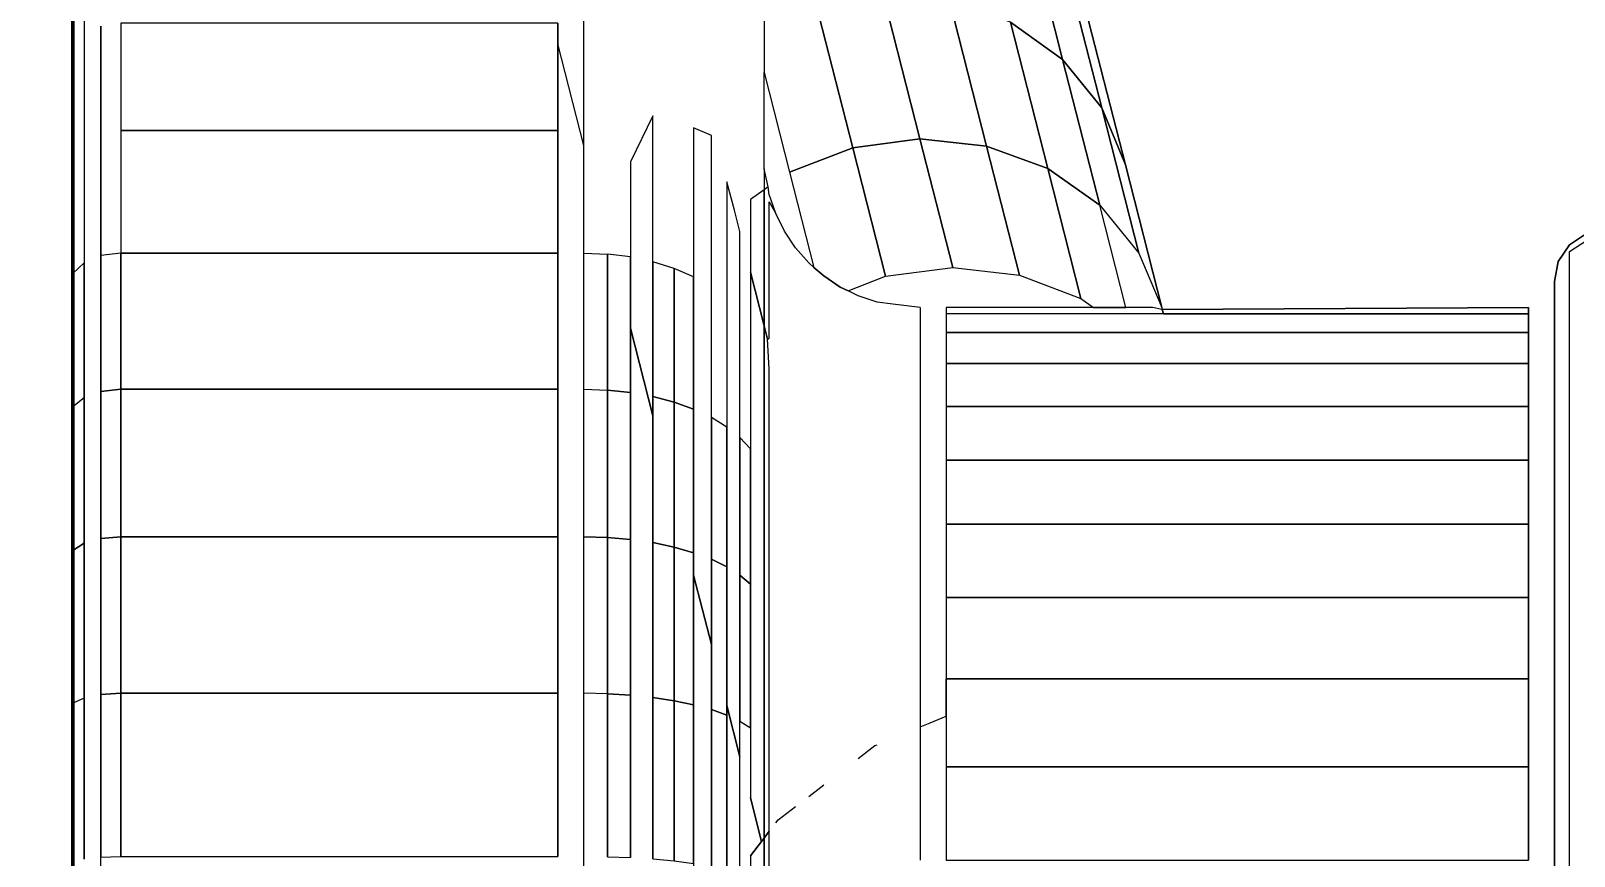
# Model space of a CAD drawing. Header units: millimetres. Extents: x 81693 to 98868, y 6565 to 11437.
# Drawn here: x 82278.712 to 82281.68, y 8678.367 to 8679.955 of the extents above; entities that cross this region are included whole.
import ezdxf

# ---------------------------------------------------------------- set-up
doc = ezdxf.new("R2010")
doc.units = ezdxf.units.MM
for name, color, linetype, lineweight in [('Cotas', 12, 'Continuous', 5), ('Moveis', 1, 'Continuous', 9), ('Parede Baixa', 5, 'Continuous', 50)]:
    doc.layers.add(name, color=color, linetype=linetype, lineweight=lineweight)
doc.layers.add('Piso', color=55, linetype='Continuous')
doc.styles.add('Valéria', font='romantic.ttf', dxfattribs={"height": 10})
doc.dimstyles.new('Cota - 50', dxfattribs={"dimtxt": 10, "dimasz": 5, "dimexe": 10, "dimexo": 20, "dimgap": 5, "dimtad": 1, "dimtxsty": 'Valéria', "dimblk": 'DOT', "dimcen": 0, "dimclrd": 12, "dimclre": 12, "dimclrt": 2, "dimazin": 2, "dimtfac": 1, "dimtix": 1, "dimtmove": 0, "dimatfit": 3, "dimldrblk": 'DOT', "dimfxl": 1, "dimarcsym": 0})

# ---------------------------------------------------------------- blocks, each defined once
blk = doc.blocks.new('o')
at = {"layer": 'Moveis'}
for p, q in [((12553.032, 3257.1479), (12553.032, 3251.9879)), ((12553.3786, 3255.2505), (12553.3786, 3254.0492)), ((12554.8986, 3252.9781), (12554.8986, 3254.39)), ((12554.9279, 3254.2567), (12554.9279, 3254.0547)), ((12553.3321, 3254.1169), (12553.3321, 3253.8928)), ((12552.0706, 3253.7797), (12552.0706, 3254.0899)), ((12553.6786, 3253.9122), (12553.6786, 3254.092)), ((12553.7286, 3253.9122), (12553.7286, 3254.092)), ((12554.8486, 3253.9122), (12554.8486, 3254.092)), ((12552.103, 3253.773), (12552.103, 3254.0859)), ((12552.982, 3253.7706), (12552.982, 3254.0844)), ((12553.3522, 3254.0836), (12553.3737, 3254.0556)), ((12553.3737, 3254.0556), (12553.3535, 3253.9767)), ((12553.3737, 3254.0556), (12553.3786, 3254.0492)), ((12553.3786, 3254.0492), (12553.3885, 3254.0362)), ((12553.3786, 3254.0492), (12553.3786, 3253.0635)), ((12554.9279, 3254.0547), (12554.9279, 3253.8608)), ((12553.4009, 3254.0201), (12553.4055, 3254.0141)), ((12553.4055, 3254.0141), (12553.4391, 3253.9883)), ((12553.3535, 3253.9767), (12553.3522, 3253.9714)), ((12553.4644, 3253.9689), (12553.4932, 3253.9468)), ((12553.6786, 3253.8352), (12553.6786, 3253.9122)), ((12553.7286, 3253.8145), (12553.7286, 3253.9122)), ((12554.8486, 3253.7427), (12554.8486, 3253.9122)), ((12553.3321, 3253.8928), (12553.3069, 3253.7941)), ((12553.5594, 3253.896), (12553.5917, 3253.8712)), ((12553.5917, 3253.8712), (12553.5957, 3253.8695)), ((12554.9279, 3253.8608), (12554.9279, 3253.6781)), ((12553.6786, 3253.8352), (12553.6979, 3253.8272)), ((12553.6786, 3253.7515), (12553.6786, 3253.8352)), ((12553.6979, 3253.8272), (12553.7286, 3253.8145)), ((12553.7286, 3253.8145), (12553.7286, 3253.7615)), ((12552.0706, 3253.4819), (12552.0706, 3253.7797)), ((12552.103, 3253.4726), (12552.103, 3253.773)), ((12552.982, 3253.4694), (12552.982, 3253.7706)), ((12553.7286, 3253.7615), (12553.7286, 3253.7427)), ((12553.6786, 3253.7427), (12553.6786, 3253.7515)), ((12553.6786, 3253.6093), (12553.6786, 3253.7427)), ((12553.7286, 3253.5896), (12553.7286, 3253.7427)), ((12554.8486, 3253.5862), (12554.8486, 3253.7427)), ((12553.243, 3253.5433), (12553.2771, 3253.6769)), ((12554.9279, 3253.6781), (12554.9279, 3253.5093)), ((12553.6786, 3253.5862), (12553.6786, 3253.6093)), ((12553.6786, 3253.4453), (12553.6786, 3253.5862)), ((12553.7286, 3253.5862), (12553.7286, 3253.5896)), ((12553.7286, 3253.4453), (12553.7286, 3253.5862)), ((12554.8486, 3253.4453), (12554.8486, 3253.5862)), ((12554.9279, 3253.5093), (12554.9279, 3253.3573)), ((12552.0706, 3253.2012), (12552.0706, 3253.4819)), ((12552.103, 3253.1895), (12552.103, 3253.4726)), ((12552.982, 3253.1854), (12552.982, 3253.4694)), ((12553.6786, 3253.4119), (12553.6786, 3253.4453)), ((12553.7286, 3253.424), (12553.7286, 3253.4453)), ((12554.8486, 3253.322), (12554.8486, 3253.4453)), ((12553.6786, 3253.322), (12553.6786, 3253.4119)), ((12553.7286, 3253.3943), (12553.7286, 3253.424)), ((12553.7286, 3253.322), (12553.7286, 3253.3943)), ((12554.9279, 3253.3573), (12554.9279, 3253.2244)), ((12553.6786, 3253.2281), (12553.6786, 3253.322)), ((12553.7286, 3253.2184), (12553.7286, 3253.322)), ((12554.8486, 3253.2184), (12554.8486, 3253.322)), ((12553.1217, 3253.0679), (12553.1646, 3253.2362)), ((12553.6786, 3253.2184), (12553.6786, 3253.2281)), ((12552.0706, 3252.942), (12552.0706, 3253.2012)), ((12553.6786, 3253.1918), (12553.6786, 3253.2184)), ((12553.7286, 3253.1853), (12553.7286, 3253.2184)), ((12554.8486, 3253.136), (12554.8486, 3253.2184)), ((12554.9279, 3253.2244), (12554.9279, 3253.1126)), ((12552.103, 3252.9282), (12552.103, 3253.1895)), ((12552.982, 3252.9233), (12552.982, 3253.1854)), ((12553.6786, 3253.136), (12553.6786, 3253.1918)), ((12553.7286, 3253.136), (12553.7286, 3253.1853)), ((12553.6786, 3253.0763), (12553.6786, 3253.136)), ((12553.7286, 3253.0763), (12553.7286, 3253.136)), ((12554.8486, 3253.0763), (12554.8486, 3253.136)), ((12554.9279, 3253.1126), (12554.9279, 3253.0238)), ((12553.3786, 3252.8016), (12553.3786, 3253.0635)), ((12553.6786, 3253.04), (12553.6786, 3253.0763)), ((12553.7286, 3253.04), (12553.7286, 3253.0763)), ((12554.8486, 3253.04), (12554.8486, 3253.0763)), ((12553.6259, 3253.0215), (12553.5957, 3253.0179)), ((12553.6786, 3253.0279), (12553.6259, 3253.0215)), ((12553.6786, 3253.0279), (12553.6786, 3253.04)), ((12553.7286, 3253.0279), (12553.7286, 3253.04)), ((12553.761, 3253.0279), (12553.7286, 3253.0279)), ((12553.8855, 3253.0279), (12553.761, 3253.0279)), ((12553.9924, 3253.0279), (12553.8855, 3253.0279)), ((12554.0122, 3253.0279), (12553.9924, 3253.0279)), ((12554.0744, 3253.0279), (12554.0122, 3253.0279)), ((12554.1435, 3253.0279), (12554.0735, 3252.7536)), ((12554.1259, 3253.0279), (12554.0744, 3253.0279)), ((12554.1445, 3253.0318), (12554.1259, 3253.0279)), ((12554.1435, 3253.0279), (12554.1445, 3253.0318)), ((12554.1466, 3253.04), (12554.1445, 3253.0318)), ((12554.8486, 3253.0279), (12554.1445, 3253.0318)), ((12554.8486, 3253.0279), (12554.8486, 3253.04)), ((12554.9279, 3253.0238), (12554.9279, 3252.9594)), ((12553.54, 3252.996), (12553.525, 3252.9886)), ((12553.5594, 3253.0056), (12553.54, 3252.996)), ((12553.5957, 3253.0179), (12553.5594, 3253.0056)), ((12552.0489, 3252.9627), (12552.0706, 3252.942)), ((12553.4932, 3252.9673), (12553.4743, 3252.9508)), ((12553.525, 3252.9886), (12553.4932, 3252.9673)), ((12554.8986, 3252.9781), (12554.9062, 3252.9397)), ((12554.9279, 3252.9594), (12554.9279, 3252.9203)), ((12552.0706, 3252.7085), (12552.0706, 3252.942)), ((12553.4644, 3252.9421), (12553.4391, 3252.9133)), ((12553.4743, 3252.9508), (12553.4644, 3252.9421)), ((12554.9062, 3252.9397), (12554.9279, 3252.9072)), ((12552.103, 3252.6927), (12552.103, 3252.9282)), ((12552.982, 3252.6871), (12552.982, 3252.9233)), ((12553.032, 3252.9233), (12553.0772, 3252.9252)), ((12553.4391, 3252.9133), (12553.4178, 3252.8814)), ((12554.9279, 3252.9072), (12554.9603, 3252.8855)), ((12553.4178, 3252.8814), (12553.4009, 3252.847)), ((12553.4009, 3252.847), (12553.3885, 3252.8107)), ((12553.3885, 3252.8107), (12553.3866, 3252.796)), ((12553.3786, 3252.761), (12553.3786, 3252.8016)), ((12553.3866, 3252.796), (12553.3786, 3252.761)), ((12553.3786, 3252.761), (12553.3786, 3252.5756)), ((12553.9478, 3252.2607), (12554.0735, 3252.7536)), ((12552.0706, 3252.5044), (12552.0706, 3252.7085)), ((12552.103, 3252.4868), (12552.103, 3252.6927)), ((12553.032, 3252.7164), (12552.982, 3252.5204)), ((12553.2771, 3252.6972), (12553.243, 3252.6824)), ((12552.982, 3252.5204), (12552.982, 3252.6871)), ((12553.3786, 3252.4756), (12553.3786, 3252.5756)), ((12552.982, 3252.4806), (12552.982, 3252.5204)), ((12552.0706, 3252.3327), (12552.0706, 3252.5044))]:
    blk.add_line(p, q, dxfattribs=at)
for points, invisible_edges in [([(12552.982, 3254.0844), (12553.032, 3257.1479), (12552.982, 3253.7706)], 3), ([(12552.982, 3254.0844), (12553.032, 3257.1479), (12552.982, 3253.7706)], 3), ([(12552.982, 3254.0844), (12553.032, 3257.1479), (12552.982, 3253.7706)], 3), ([(12552.982, 3254.0844), (12553.032, 3257.1479), (12552.982, 3253.7706)], 3), ([(12552.982, 3254.0844), (12553.032, 3257.1479), (12552.982, 3253.7706)], 3), ([(12552.0706, 3253.7797), (12552.103, 3257.1402), (12552.0706, 3253.4819)], 3), ([(12553.1217, 3254.0866), (12553.1217, 3257.0554), (12553.1217, 3253.7743)], 3), ([(12553.1217, 3253.7743), (12553.1217, 3257.0554), (12553.1217, 3253.4744)], 3), ([(12552.103, 3255.3628), (12552.103, 3253.1895), (12552.103, 3255.6631)], 3), ([(12552.103, 3253.1895), (12552.103, 3255.3628), (12552.103, 3253.4726)], 3), ([(12552.103, 3253.4726), (12552.103, 3255.3628), (12552.103, 3255.0499)], 13), ([(12553.3737, 3254.0556), (12553.3786, 3255.2505), (12553.3786, 3254.0492)], 1), ([(12553.3885, 3255.2635), (12553.3786, 3254.0492), (12553.3786, 3255.2505)], 1), ([(12552.103, 3253.4726), (12552.103, 3255.0499), (12552.103, 3254.7294)], 13), ([(12552.0706, 3254.0899), (12552.0706, 3254.728), (12552.0706, 3253.7797)], 3), ([(12552.103, 3253.4726), (12552.103, 3254.7294), (12552.103, 3254.4064)], 13), ([(12554.9279, 3254.5543), (12554.9279, 3253.1126), (12554.9098, 3254.4171)], 3), ([(12554.9279, 3253.1126), (12554.9279, 3254.5543), (12554.9279, 3253.2244)], 3), ([(12554.9279, 3253.2244), (12554.9279, 3254.5543), (12554.9279, 3254.4636)], 13), ([(12553.3786, 3254.0492), (12553.3885, 3254.4575), (12553.3885, 3254.0362)], 3), ([(12553.3885, 3254.0362), (12553.3885, 3254.4575), (12553.3885, 3254.2386)], 1), ([(12554.9279, 3253.2244), (12554.9279, 3254.4636), (12554.9279, 3254.2567)], 13), ([(12553.3522, 3254.4193), (12553.3522, 3254.0836), (12553.3522, 3254.1245)], 1), ([(12553.3522, 3254.0836), (12553.3522, 3254.4193), (12553.3737, 3254.0556)], 3), ([(12554.9062, 3252.9397), (12554.8986, 3254.39), (12554.9098, 3254.4171)], 13), ([(12554.9062, 3252.9397), (12554.9098, 3254.4171), (12554.9279, 3252.9072)], 3), ([(12552.103, 3253.4726), (12552.103, 3254.4064), (12552.103, 3254.0859)], 13), ([(12554.8486, 3254.092), (12554.8986, 3254.39), (12554.8486, 3253.9122)], 3), ([(12554.8486, 3253.9122), (12554.8986, 3254.39), (12554.8986, 3252.9781)], 13), ([(12554.8486, 3254.092), (12554.8986, 3254.39), (12554.8486, 3253.9122)], 3), ([(12554.8486, 3253.9122), (12554.8986, 3254.39), (12554.8986, 3252.9781)], 13), ([(12554.8486, 3254.092), (12554.8986, 3254.39), (12554.8486, 3253.9122)], 3), ([(12554.8486, 3253.9122), (12554.8986, 3254.39), (12554.8986, 3252.9781)], 13), ([(12554.8486, 3254.092), (12554.8986, 3254.39), (12554.8486, 3253.9122)], 3), ([(12554.8486, 3253.9122), (12554.8986, 3254.39), (12554.8986, 3252.9781)], 13), ([(12554.8486, 3254.092), (12554.8986, 3254.39), (12554.8486, 3253.9122)], 3), ([(12554.8486, 3253.9122), (12554.8986, 3254.39), (12554.8986, 3252.9781)], 13), ([(12554.8986, 3254.39), (12554.9062, 3252.9397), (12554.8986, 3252.9781)], 1), ([(12553.243, 3254.2477), (12553.243, 3253.7927), (12553.243, 3254.0979)], 1), ([(12553.243, 3253.7927), (12553.243, 3254.2477), (12553.2626, 3254.2003)], 13), ([(12554.9279, 3254.0547), (12554.9279, 3253.8608), (12554.9279, 3254.2567)], 2), ([(12553.3069, 3254.1098), (12553.3321, 3254.1169), (12553.3069, 3253.8125)], 3), ([(12553.3069, 3253.8125), (12553.3321, 3254.1169), (12553.3069, 3253.7941)], 3), ([(12553.3069, 3253.7941), (12553.3321, 3254.1169), (12553.3321, 3253.8928)], 1), ([(12552.0489, 3253.7897), (12552.0706, 3254.0899), (12552.0706, 3253.7797)], 1), ([(12553.2053, 3254.0931), (12553.1646, 3253.7788), (12553.1646, 3254.0894)], 1), ([(12553.1646, 3253.7788), (12553.2053, 3254.0931), (12553.2053, 3253.785)], 1), ([(12553.1646, 3254.0894), (12553.1646, 3253.4806), (12553.1646, 3253.2362)], 13), ([(12553.1646, 3253.4806), (12553.1646, 3254.0894), (12553.1646, 3253.7788)], 1), ([(12553.243, 3254.0979), (12553.2053, 3253.785), (12553.2053, 3254.0931)], 1), ([(12553.2053, 3253.785), (12553.243, 3254.0979), (12553.243, 3253.7927)], 1), ([(12553.3069, 3254.1098), (12553.2771, 3253.802), (12553.2771, 3254.1035)], 1), ([(12553.2771, 3253.802), (12553.3069, 3254.1098), (12553.3069, 3253.8125)], 1), ([(12553.2771, 3253.6769), (12553.2771, 3254.1035), (12553.2771, 3253.802)], 1), ([(12554.8486, 3254.092), (12553.7286, 3253.9122), (12553.7286, 3254.092)], 1), ([(12553.7286, 3253.9122), (12554.8486, 3254.092), (12554.8486, 3253.9122)], 1), ([(12552.1413, 3254.0844), (12552.103, 3253.773), (12552.103, 3254.0859)], 1), ([(12552.103, 3253.4726), (12552.103, 3254.0859), (12552.103, 3253.773)], 1), ([(12552.103, 3253.773), (12552.1413, 3254.0844), (12552.1413, 3253.7706)], 1), ([(12552.982, 3254.0844), (12552.1413, 3253.7706), (12552.1413, 3254.0844)], 1), ([(12552.1413, 3253.7706), (12552.982, 3254.0844), (12552.982, 3253.7706)], 1), ([(12553.032, 3253.7706), (12553.0772, 3254.085), (12553.0772, 3253.7715)], 1), ([(12553.1217, 3254.0866), (12553.0772, 3253.7715), (12553.0772, 3254.085)], 1), ([(12553.0772, 3253.7715), (12553.1217, 3254.0866), (12553.1217, 3253.7743)], 1), ([(12553.3786, 3253.0635), (12553.3535, 3253.9767), (12553.3737, 3254.0556)], 13), ([(12553.3786, 3253.0635), (12553.3737, 3254.0556), (12553.3786, 3254.0492)], 1), ([(12553.3786, 3254.0492), (12553.3851, 3253.0892), (12553.3786, 3253.0635)], 1), ([(12553.3851, 3253.0892), (12553.3786, 3254.0492), (12553.3885, 3254.0362)], 13), ([(12553.3851, 3253.0892), (12553.3885, 3254.0362), (12553.3885, 3253.1463)], 3), ([(12553.3885, 3253.4478), (12553.3885, 3254.0362), (12553.3885, 3254.0249)], 13), ([(12553.3885, 3253.4478), (12553.3885, 3254.0249), (12553.3885, 3253.8197)], 13), ([(12553.3535, 3253.9767), (12553.3522, 3253.8367), (12553.3522, 3253.9714)], 1), ([(12553.3522, 3253.8367), (12553.3535, 3253.9767), (12553.3522, 3253.5605)], 3), ([(12553.3522, 3253.5605), (12553.3535, 3253.9767), (12553.3522, 3253.3001)], 3), ([(12554.8486, 3253.9122), (12553.7286, 3253.8145), (12553.7286, 3253.9122)], 1), ([(12553.7286, 3253.8145), (12554.8486, 3253.9122), (12553.7286, 3253.7615)], 3), ([(12553.7286, 3253.7615), (12554.8486, 3253.9122), (12553.7286, 3253.7427)], 3), ([(12553.7286, 3253.7427), (12554.8486, 3253.9122), (12554.8486, 3253.7427)], 1), ([(12554.8486, 3253.4453), (12554.8486, 3253.7427), (12554.8486, 3253.9122)], 13), ([(12554.8486, 3253.4453), (12554.8486, 3253.7427), (12554.8486, 3253.9122)], 13), ([(12554.8486, 3253.4453), (12554.8486, 3253.7427), (12554.8486, 3253.9122)], 13), ([(12554.8486, 3253.4453), (12554.8486, 3253.7427), (12554.8486, 3253.9122)], 13), ([(12554.8486, 3253.4453), (12554.8486, 3253.7427), (12554.8486, 3253.9122)], 13), ([(12553.3321, 3253.8928), (12553.3069, 3253.5271), (12553.3069, 3253.7941)], 1), ([(12553.3069, 3253.5271), (12553.3321, 3253.8928), (12553.3069, 3253.2581)], 3), ([(12553.3321, 3253.0338), (12553.3321, 3253.8928), (12553.3321, 3253.2783)], 3), ([(12553.3321, 3253.2783), (12553.3321, 3253.8928), (12553.3321, 3253.5431)], 3), ([(12553.3321, 3253.5431), (12553.3321, 3253.8928), (12553.3321, 3253.8242)], 1), ([(12554.9279, 3253.2244), (12554.9279, 3253.8608), (12554.9279, 3253.6781)], 13), ([(12553.3522, 3253.8367), (12553.3321, 3253.5431), (12553.3321, 3253.8242)], 1), ([(12553.3321, 3253.5431), (12553.3522, 3253.8367), (12553.3522, 3253.5605)], 1), ([(12553.243, 3253.7927), (12553.2053, 3253.4891), (12553.2053, 3253.785)], 1), ([(12553.2053, 3253.4891), (12553.243, 3253.7927), (12553.243, 3253.5433)], 13), ([(12553.243, 3253.7927), (12553.2771, 3253.6769), (12553.243, 3253.5433)], 1), ([(12553.3069, 3253.5271), (12553.2771, 3253.802), (12553.3069, 3253.8125)], 13), ([(12553.3069, 3253.5271), (12553.2771, 3253.6769), (12553.2771, 3253.802)], 13), ([(12553.3069, 3253.5271), (12553.3069, 3253.8125), (12553.3069, 3253.7941)], 1), ([(12553.3885, 3253.4478), (12553.3885, 3253.8197), (12553.3885, 3253.6264)], 1), ([(12552.0489, 3253.4957), (12552.0706, 3253.7797), (12552.0706, 3253.4819)], 1), ([(12552.1413, 3253.7706), (12552.103, 3253.4726), (12552.103, 3253.773)], 1), ([(12552.103, 3253.4726), (12552.1413, 3253.7706), (12552.1413, 3253.4694)], 1), ([(12552.1413, 3253.7706), (12552.982, 3253.4694), (12552.1413, 3253.4694)], 1), ([(12552.982, 3253.4694), (12552.1413, 3253.7706), (12552.982, 3253.7706)], 1), ([(12552.982, 3252.5204), (12552.982, 3253.4694), (12552.982, 3253.7706)], 13), ([(12552.982, 3252.5204), (12552.982, 3253.7706), (12553.032, 3252.7164)], 3), ([(12552.982, 3252.5204), (12552.982, 3253.4694), (12552.982, 3253.7706)], 13), ([(12552.982, 3252.5204), (12552.982, 3253.7706), (12553.032, 3252.7164)], 3), ([(12552.982, 3252.5204), (12552.982, 3253.4694), (12552.982, 3253.7706)], 13), ([(12552.982, 3252.5204), (12552.982, 3253.7706), (12553.032, 3252.7164)], 3), ([(12552.982, 3252.5204), (12552.982, 3253.4694), (12552.982, 3253.7706)], 13), ([(12552.982, 3252.5204), (12552.982, 3253.7706), (12553.032, 3252.7164)], 3), ([(12552.982, 3252.5204), (12552.982, 3253.4694), (12552.982, 3253.7706)], 13), ([(12552.982, 3252.5204), (12552.982, 3253.7706), (12553.032, 3252.7164)], 3), ([(12553.032, 3253.4694), (12553.0772, 3253.7715), (12553.0772, 3253.4706)], 1), ([(12553.1217, 3253.4744), (12553.0772, 3253.7715), (12553.1217, 3253.7743)], 1), ([(12553.0772, 3253.7715), (12553.1217, 3253.4744), (12553.0772, 3253.4706)], 1), ([(12553.2053, 3253.785), (12553.1646, 3253.4806), (12553.1646, 3253.7788)], 1), ([(12553.1646, 3253.4806), (12553.2053, 3253.785), (12553.2053, 3253.4891)], 1), ([(12554.8486, 3253.7427), (12553.7286, 3253.5896), (12553.7286, 3253.7427)], 1), ([(12553.7286, 3253.5896), (12554.8486, 3253.7427), (12553.7286, 3253.5862)], 3), ([(12553.7286, 3253.5862), (12554.8486, 3253.7427), (12554.8486, 3253.5862)], 1), ([(12554.8486, 3253.7427), (12554.8486, 3253.4453), (12554.8486, 3253.5862)], 1), ([(12554.8486, 3253.7427), (12554.8486, 3253.4453), (12554.8486, 3253.5862)], 1), ([(12554.8486, 3253.7427), (12554.8486, 3253.4453), (12554.8486, 3253.5862)], 1), ([(12554.8486, 3253.7427), (12554.8486, 3253.4453), (12554.8486, 3253.5862)], 1), ([(12554.8486, 3253.7427), (12554.8486, 3253.4453), (12554.8486, 3253.5862)], 1), ([(12553.243, 3253.2238), (12553.243, 3253.5433), (12553.2771, 3253.6769)], 13), ([(12553.243, 3253.2238), (12553.2771, 3253.6769), (12553.2771, 3253.5126)], 13), ([(12553.2771, 3253.6769), (12553.3069, 3253.5271), (12553.2771, 3253.5126)], 1), ([(12554.9279, 3253.2244), (12554.9279, 3253.6781), (12554.9279, 3253.5093)], 13), ([(12553.7286, 3253.5862), (12554.8486, 3253.4453), (12553.7286, 3253.4453)], 1), ([(12554.8486, 3253.4453), (12553.7286, 3253.5862), (12554.8486, 3253.5862)], 1), ([(12553.3522, 3253.3001), (12553.3321, 3253.5431), (12553.3522, 3253.5605)], 1), ([(12553.2053, 3253.4891), (12553.243, 3253.5433), (12553.243, 3253.4999)], 1), ([(12553.243, 3253.5433), (12553.243, 3253.2238), (12553.243, 3253.4999)], 1), ([(12553.3069, 3253.5271), (12553.2771, 3253.2398), (12553.2771, 3253.5126)], 1), ([(12553.2771, 3253.2398), (12553.3069, 3253.5271), (12553.3069, 3253.2581)], 1), ([(12553.3321, 3253.5431), (12553.3522, 3253.3001), (12553.3321, 3253.2783)], 1), ([(12552.0706, 3253.2012), (12552.0489, 3253.4957), (12552.0706, 3253.4819)], 1), ([(12553.243, 3253.2238), (12553.2053, 3253.4891), (12553.243, 3253.4999)], 1), ([(12553.2771, 3253.2398), (12553.2771, 3252.988), (12553.2771, 3253.5126)], 2), ([(12554.9279, 3253.2244), (12554.9279, 3253.5093), (12554.9279, 3253.3573)], 1), ([(12552.0706, 3253.4819), (12552.0706, 3252.942), (12552.0706, 3253.2012)], 1), ([(12552.0706, 3252.5044), (12552.0706, 3253.4819), (12552.0706, 3252.3327)], 3), ([(12552.0706, 3252.3327), (12552.0706, 3253.4819), (12552.0706, 3252.1963)], 3), ([(12552.0706, 3252.1963), (12552.0706, 3253.4819), (12552.0706, 3252.0974)], 3), ([(12552.0706, 3252.0974), (12552.0706, 3253.4819), (12552.0706, 3252.0373)], 3), ([(12552.0706, 3252.0172), (12552.0706, 3253.4819), (12552.103, 3251.9955)], 3), ([(12552.103, 3253.4726), (12552.1413, 3253.1854), (12552.103, 3253.1895)], 1), ([(12552.1413, 3253.1854), (12552.103, 3253.4726), (12552.1413, 3253.4694)], 1), ([(12552.1413, 3253.4694), (12552.982, 3253.1854), (12552.1413, 3253.1854)], 1), ([(12552.982, 3253.1854), (12552.1413, 3253.4694), (12552.982, 3253.4694)], 1), ([(12552.982, 3253.4694), (12552.982, 3252.9233), (12552.982, 3253.1854)], 1), ([(12552.982, 3253.4694), (12552.982, 3252.9233), (12552.982, 3253.1854)], 1), ([(12552.982, 3253.4694), (12552.982, 3252.9233), (12552.982, 3253.1854)], 1), ([(12552.982, 3253.4694), (12552.982, 3252.9233), (12552.982, 3253.1854)], 1), ([(12552.982, 3253.4694), (12552.982, 3252.9233), (12552.982, 3253.1854)], 1), ([(12553.0772, 3253.187), (12553.032, 3253.4694), (12553.0772, 3253.4706)], 1), ([(12553.1217, 3253.1918), (12553.0772, 3253.4706), (12553.1217, 3253.4744)], 1), ([(12553.0772, 3253.4706), (12553.1217, 3253.1918), (12553.0772, 3253.187)], 1), ([(12553.1646, 3253.2362), (12553.1217, 3253.1918), (12553.1217, 3253.4744)], 13), ([(12553.2053, 3253.2103), (12553.1646, 3253.4806), (12553.2053, 3253.4891)], 1), ([(12553.2053, 3253.2103), (12553.1646, 3253.2362), (12553.1646, 3253.4806)], 13), ([(12553.2053, 3253.4891), (12553.243, 3253.2238), (12553.2053, 3253.2103)], 1), ([(12553.3885, 3253.1463), (12553.3885, 3253.4478), (12553.3885, 3253.287)], 1), ([(12554.8486, 3253.4453), (12553.7286, 3253.424), (12553.7286, 3253.4453)], 1), ([(12553.7286, 3253.424), (12554.8486, 3253.4453), (12553.7286, 3253.3943)], 3), ([(12553.7286, 3253.3943), (12554.8486, 3253.4453), (12553.7286, 3253.322)], 3), ([(12553.7286, 3253.322), (12554.8486, 3253.4453), (12554.8486, 3253.322)], 1), ([(12554.8486, 3253.4453), (12554.8486, 3253.2184), (12554.8486, 3253.322)], 1), ([(12554.8486, 3253.0763), (12554.8486, 3253.4453), (12554.8486, 3253.04)], 3), ([(12554.8486, 3253.4453), (12554.8486, 3253.2184), (12554.8486, 3253.322)], 1), ([(12554.8486, 3253.0763), (12554.8486, 3253.4453), (12554.8486, 3253.04)], 3), ([(12554.8486, 3253.4453), (12554.8486, 3253.2184), (12554.8486, 3253.322)], 1), ([(12554.8486, 3253.0763), (12554.8486, 3253.4453), (12554.8486, 3253.04)], 3), ([(12554.8486, 3253.4453), (12554.8486, 3253.2184), (12554.8486, 3253.322)], 1), ([(12554.8486, 3253.0763), (12554.8486, 3253.4453), (12554.8486, 3253.04)], 3), ([(12554.8486, 3253.4453), (12554.8486, 3253.2184), (12554.8486, 3253.322)], 1), ([(12554.8486, 3253.0763), (12554.8486, 3253.4453), (12554.8486, 3253.04)], 3), ([(12553.7286, 3253.322), (12554.8486, 3253.2184), (12553.7286, 3253.2184)], 1), ([(12554.8486, 3253.2184), (12553.7286, 3253.322), (12554.8486, 3253.322)], 1), ([(12553.3522, 3253.3001), (12553.3522, 3252.9601), (12553.3522, 3253.0597)], 1), ([(12553.3522, 3252.9601), (12553.3522, 3253.3001), (12553.3786, 3253.0635)], 3), ([(12553.3069, 3253.2581), (12553.3069, 3252.786), (12553.3069, 3253.0097)], 1), ([(12553.3069, 3252.786), (12553.3069, 3253.2581), (12553.3218, 3252.8409)], 3), ([(12553.1217, 3252.7474), (12553.1217, 3253.0679), (12553.1646, 3253.2362)], 13), ([(12553.1217, 3252.7474), (12553.1646, 3253.2362), (12553.1646, 3253.1996)], 13), ([(12553.1217, 3253.1918), (12553.1646, 3253.2362), (12553.1217, 3253.0679)], 1), ([(12553.1646, 3253.2362), (12553.2053, 3253.2103), (12553.1646, 3253.1996)], 1), ([(12552.0706, 3252.942), (12552.0489, 3253.2186), (12552.0706, 3253.2012)], 1), ([(12553.2053, 3253.2103), (12553.1646, 3252.9401), (12553.1646, 3253.1996)], 1), ([(12553.1646, 3252.9401), (12553.2053, 3253.2103), (12553.2053, 3252.9529)], 1), ([(12553.1646, 3252.7064), (12553.1646, 3253.1996), (12553.1646, 3252.9401)], 1), ([(12553.243, 3253.2238), (12553.2053, 3252.9529), (12553.2053, 3253.2103)], 1), ([(12553.2053, 3252.9529), (12553.243, 3253.2238), (12553.243, 3252.969)], 1), ([(12553.243, 3253.2238), (12553.243, 3252.7393), (12553.243, 3252.969)], 1), ([(12553.243, 3252.7393), (12553.243, 3253.2238), (12553.243, 3252.6824)], 3), ([(12553.243, 3252.6824), (12553.243, 3253.2238), (12553.2771, 3252.6972)], 3), ([(12554.8486, 3253.2184), (12553.7286, 3253.1853), (12553.7286, 3253.2184)], 1), ([(12553.7286, 3253.1853), (12554.8486, 3253.2184), (12553.7286, 3253.136)], 3), ([(12553.7286, 3253.136), (12554.8486, 3253.2184), (12554.8486, 3253.136)], 1), ([(12554.8486, 3253.0763), (12554.8486, 3253.136), (12554.8486, 3253.2184)], 12), ([(12554.8486, 3253.0763), (12554.8486, 3253.136), (12554.8486, 3253.2184)], 12), ([(12554.8486, 3253.0763), (12554.8486, 3253.136), (12554.8486, 3253.2184)], 12), ([(12554.8486, 3253.0763), (12554.8486, 3253.136), (12554.8486, 3253.2184)], 12), ([(12554.8486, 3253.0763), (12554.8486, 3253.136), (12554.8486, 3253.2184)], 12), ([(12552.1413, 3253.1854), (12552.103, 3252.9282), (12552.103, 3253.1895)], 1), ([(12552.103, 3252.6927), (12552.103, 3253.1895), (12552.103, 3252.9282)], 1), ([(12552.103, 3252.9282), (12552.1413, 3253.1854), (12552.1413, 3252.9233)], 1), ([(12552.982, 3253.1854), (12552.1413, 3252.9233), (12552.1413, 3253.1854)], 1), ([(12552.1413, 3252.9233), (12552.982, 3253.1854), (12552.982, 3252.9233)], 1), ([(12553.0772, 3252.9252), (12553.032, 3253.1854), (12553.0772, 3253.187)], 1), ([(12553.1217, 3253.1918), (12553.0772, 3252.9252), (12553.0772, 3253.187)], 1), ([(12553.0772, 3252.9252), (12553.1217, 3253.1918), (12553.1217, 3253.0679)], 13), ([(12553.7286, 3253.136), (12554.8486, 3253.0763), (12553.7286, 3253.0763)], 1), ([(12554.8486, 3253.0763), (12553.7286, 3253.136), (12554.8486, 3253.136)], 1), ([(12554.9279, 3252.9072), (12554.9279, 3253.1126), (12554.9279, 3253.0238)], 13), ([(12553.3851, 3253.0892), (12553.3786, 3252.8016), (12553.3786, 3253.0635)], 1), ([(12553.3786, 3252.8016), (12553.3851, 3253.0892), (12553.3866, 3252.796)], 3), ([(12553.3866, 3252.796), (12553.3851, 3253.0892), (12553.3885, 3253.0868)], 13), ([(12553.3866, 3252.796), (12553.3885, 3253.0868), (12553.3885, 3252.8107)], 3), ([(12553.3885, 3252.8107), (12553.3885, 3253.0868), (12553.3885, 3253.0281)], 13), ([(12553.0772, 3252.9252), (12553.1217, 3253.0679), (12553.1217, 3252.9308)], 1), ([(12553.1217, 3253.0679), (12553.1217, 3252.7474), (12553.1217, 3252.9308)], 1), ([(12553.3786, 3253.0635), (12553.3522, 3252.8431), (12553.3522, 3252.9601)], 1), ([(12553.3522, 3252.8431), (12553.3786, 3253.0635), (12553.3522, 3252.8199)], 3), ([(12553.3522, 3252.8199), (12553.3786, 3253.0635), (12553.3786, 3252.8016)], 1), ([(12554.8486, 3253.0763), (12553.7286, 3253.04), (12553.7286, 3253.0763)], 1), ([(12553.7286, 3253.04), (12554.8486, 3253.0763), (12553.7641, 3253.04)], 3), ([(12553.7641, 3253.04), (12554.8486, 3253.0763), (12553.8886, 3253.04)], 3), ([(12553.8886, 3253.04), (12554.8486, 3253.0763), (12553.9955, 3253.04)], 3), ([(12553.9955, 3253.04), (12554.8486, 3253.0763), (12554.0291, 3253.04)], 3), ([(12554.0291, 3253.04), (12554.8486, 3253.0763), (12554.0775, 3253.04)], 3), ([(12554.0775, 3253.04), (12554.8486, 3253.0763), (12554.129, 3253.04)], 3), ([(12554.129, 3253.04), (12554.8486, 3253.0763), (12554.1466, 3253.04)], 3), ([(12554.1466, 3253.04), (12554.8486, 3253.0763), (12554.8486, 3253.04)], 1), ([(12553.3321, 3252.8815), (12553.3218, 3252.8409), (12553.3321, 3253.0338)], 2), ([(12553.3885, 3252.9341), (12553.3885, 3252.8659), (12553.3885, 3253.0281)], 2), ([(12554.0242, 3252.8311), (12553.9879, 3253.0104), (12554.0122, 3253.0279)], 13), ([(12554.0242, 3252.8311), (12554.0122, 3253.0279), (12554.0744, 3253.0279)], 1), ([(12557.2274, 3250.7077), (12554.0735, 3252.7536), (12554.1435, 3253.0279)], 13), ([(12557.2274, 3250.7077), (12554.0735, 3252.7536), (12554.1435, 3253.0279)], 13), ([(12557.2274, 3250.7077), (12554.0735, 3252.7536), (12554.1435, 3253.0279)], 13), ([(12557.2274, 3250.7077), (12554.0735, 3252.7536), (12554.1435, 3253.0279)], 13), ([(12557.2274, 3250.7077), (12554.0735, 3252.7536), (12554.1435, 3253.0279)], 13), ([(12554.0735, 3252.7536), (12554.0993, 3252.9236), (12554.1435, 3253.0279)], 1), ([(12557.2274, 3250.7077), (12554.1435, 3253.0279), (12554.1445, 3253.0318)], 13), ([(12557.2274, 3250.7077), (12554.1435, 3253.0279), (12554.1445, 3253.0318)], 13), ([(12557.2274, 3250.7077), (12554.1435, 3253.0279), (12554.1445, 3253.0318)], 13), ([(12557.2274, 3250.7077), (12554.1435, 3253.0279), (12554.1445, 3253.0318)], 13), ([(12557.2274, 3250.7077), (12554.1435, 3253.0279), (12554.1445, 3253.0318)], 13), ([(12554.1466, 3253.04), (12554.8486, 3253.0279), (12554.1445, 3253.0318)], 1), ([(12554.9279, 3252.9072), (12554.1445, 3253.0318), (12554.9062, 3252.9397)], 3), ([(12554.9062, 3252.9397), (12554.1445, 3253.0318), (12554.8486, 3253.0279)], 13), ([(12554.9279, 3252.9072), (12554.1445, 3253.0318), (12554.9062, 3252.9397)], 3), ([(12554.9062, 3252.9397), (12554.1445, 3253.0318), (12554.8486, 3253.0279)], 13), ([(12554.9279, 3252.9072), (12554.1445, 3253.0318), (12554.9062, 3252.9397)], 3), ([(12554.9062, 3252.9397), (12554.1445, 3253.0318), (12554.8486, 3253.0279)], 13), ([(12554.9279, 3252.9072), (12554.1445, 3253.0318), (12554.9062, 3252.9397)], 3), ([(12554.9062, 3252.9397), (12554.1445, 3253.0318), (12554.8486, 3253.0279)], 13), ([(12554.9279, 3252.9072), (12554.1445, 3253.0318), (12554.9062, 3252.9397)], 3), ([(12554.9062, 3252.9397), (12554.1445, 3253.0318), (12554.8486, 3253.0279)], 13), ([(12554.8486, 3253.0279), (12554.1466, 3253.04), (12554.8486, 3253.04)], 1), ([(12554.9062, 3252.9397), (12554.8486, 3253.0279), (12554.8486, 3253.04)], 13), ([(12554.9062, 3252.9397), (12554.8486, 3253.04), (12554.8986, 3252.9781)], 3), ([(12554.9062, 3252.9397), (12554.8486, 3253.0279), (12554.8486, 3253.04)], 13), ([(12554.9062, 3252.9397), (12554.8486, 3253.04), (12554.8986, 3252.9781)], 3), ([(12554.9062, 3252.9397), (12554.8486, 3253.0279), (12554.8486, 3253.04)], 13), ([(12554.9062, 3252.9397), (12554.8486, 3253.04), (12554.8986, 3252.9781)], 3), ([(12554.9062, 3252.9397), (12554.8486, 3253.0279), (12554.8486, 3253.04)], 13), ([(12554.9062, 3252.9397), (12554.8486, 3253.04), (12554.8986, 3252.9781)], 3), ([(12554.9062, 3252.9397), (12554.8486, 3253.0279), (12554.8486, 3253.04)], 13), ([(12554.9062, 3252.9397), (12554.8486, 3253.04), (12554.8986, 3252.9781)], 3), ([(12554.9279, 3252.9594), (12554.9279, 3252.9203), (12554.9279, 3253.0238)], 2), ([(12553.5492, 3252.7209), (12553.525, 3252.9886), (12553.54, 3252.996)], 13), ([(12553.5492, 3252.7209), (12553.54, 3252.996), (12553.6122, 3252.968)], 1), ([(12553.9242, 3252.7608), (12553.8696, 3252.9656), (12553.9879, 3253.0104)], 1), ([(12553.9879, 3253.0104), (12554.0242, 3252.8311), (12553.9242, 3252.7608)], 1), ([(12553.2771, 3252.6972), (12553.2771, 3252.988), (12553.2771, 3252.7611)], 1), ([(12553.5492, 3252.7209), (12553.4743, 3252.9508), (12553.4932, 3252.9673)], 13), ([(12553.5492, 3252.7209), (12553.4932, 3252.9673), (12553.525, 3252.9886)], 13), ([(12553.6122, 3252.968), (12553.6783, 3252.7037), (12553.5492, 3252.7209)], 1), ([(12553.6783, 3252.7037), (12553.6122, 3252.968), (12553.7415, 3252.9511)], 1), ([(12553.8063, 3252.7173), (12553.7415, 3252.9511), (12553.8696, 3252.9656)], 1), ([(12553.8696, 3252.9656), (12553.9242, 3252.7608), (12553.8063, 3252.7173)], 1), ([(12552.0706, 3252.5044), (12552.0706, 3252.7085), (12552.0706, 3252.942)], 12), ([(12553.4743, 3252.9508), (12553.5492, 3252.7209), (12553.4276, 3252.7677)], 1), ([(12553.7415, 3252.9511), (12553.8063, 3252.7173), (12553.6783, 3252.7037)], 1), ([(12552.982, 3252.9233), (12552.1413, 3252.6871), (12552.1413, 3252.9233)], 1), ([(12552.1413, 3252.6871), (12552.982, 3252.9233), (12552.982, 3252.6871)], 1), ([(12552.982, 3252.9233), (12552.982, 3252.5204), (12552.982, 3252.6871)], 1), ([(12552.982, 3252.9233), (12552.982, 3252.5204), (12552.982, 3252.6871)], 1), ([(12552.982, 3252.9233), (12552.982, 3252.5204), (12552.982, 3252.6871)], 1), ([(12552.982, 3252.9233), (12552.982, 3252.5204), (12552.982, 3252.6871)], 1), ([(12552.982, 3252.9233), (12552.982, 3252.5204), (12552.982, 3252.6871)], 1), ([(12554.028, 3252.644), (12554.0242, 3252.8311), (12554.0993, 3252.9236)], 1), ([(12554.0993, 3252.9236), (12554.0735, 3252.7536), (12554.028, 3252.644)], 1), ([(12554.9279, 3252.9072), (12554.9279, 3252.9203), (12554.9603, 3252.8988)], 13), ([(12557.2274, 3250.7077), (12554.9279, 3252.9072), (12554.9603, 3252.8855)], 13), ([(12557.2274, 3250.7077), (12554.9279, 3252.9072), (12554.9603, 3252.8855)], 13), ([(12557.2274, 3250.7077), (12554.9279, 3252.9072), (12554.9603, 3252.8855)], 13), ([(12557.2274, 3250.7077), (12554.9279, 3252.9072), (12554.9603, 3252.8855)], 13), ([(12557.2274, 3250.7077), (12554.9279, 3252.9072), (12554.9603, 3252.8855)], 13), ([(12554.9279, 3252.9072), (12554.9603, 3252.8988), (12554.9603, 3252.8855)], 3), ([(12553.3885, 3252.8107), (12553.3885, 3252.8659), (12553.3885, 3252.8246)], 13), ([(12553.3885, 3252.8107), (12553.3885, 3252.8246), (12553.4009, 3252.847)], 1), ([(12553.9526, 3252.5504), (12553.9242, 3252.7608), (12554.0242, 3252.8311)], 1), ([(12554.0242, 3252.8311), (12554.028, 3252.644), (12553.9526, 3252.5504)], 1), ([(12553.4276, 3252.7677), (12553.3786, 3252.4756), (12553.3786, 3252.5756)], 1), ([(12553.3786, 3252.4756), (12553.4276, 3252.7677), (12553.4769, 3252.4376)], 3), ([(12553.4769, 3252.4376), (12553.4276, 3252.7677), (12553.5492, 3252.7209)], 1), ([(12553.8523, 3252.479), (12553.8063, 3252.7173), (12553.9242, 3252.7608)], 1), ([(12553.9242, 3252.7608), (12553.9526, 3252.5504), (12553.8523, 3252.479)], 1), ([(12557.2599, 3250.6861), (12553.9478, 3252.2607), (12554.0735, 3252.7536)], 13), ([(12557.2599, 3250.6861), (12553.9478, 3252.2607), (12554.0735, 3252.7536)], 13), ([(12557.2599, 3250.6861), (12553.9478, 3252.2607), (12554.0735, 3252.7536)], 13), ([(12557.2599, 3250.6861), (12553.9478, 3252.2607), (12554.0735, 3252.7536)], 13), ([(12557.2599, 3250.6861), (12553.9478, 3252.2607), (12554.0735, 3252.7536)], 13), ([(12553.9478, 3252.2607), (12554.028, 3252.644), (12554.0735, 3252.7536)], 1), ([(12557.2599, 3250.6861), (12554.0735, 3252.7536), (12557.2274, 3250.7077)], 3), ([(12557.2599, 3250.6861), (12554.0735, 3252.7536), (12557.2274, 3250.7077)], 3), ([(12557.2599, 3250.6861), (12554.0735, 3252.7536), (12557.2274, 3250.7077)], 3), ([(12557.2599, 3250.6861), (12554.0735, 3252.7536), (12557.2274, 3250.7077)], 3), ([(12557.2599, 3250.6861), (12554.0735, 3252.7536), (12557.2274, 3250.7077)], 3), ([(12553.1217, 3252.7474), (12553.1646, 3252.7064), (12553.1646, 3252.659)], 1), ([(12552.103, 3251.9955), (12552.103, 3252.6927), (12552.103, 3252.4868)], 13), ([(12553.5492, 3252.7209), (12553.6061, 3252.4206), (12553.4769, 3252.4376)], 1), ([(12553.6061, 3252.4206), (12553.5492, 3252.7209), (12553.6783, 3252.7037)], 1), ([(12553.6783, 3252.7037), (12553.7342, 3252.4347), (12553.6061, 3252.4206)], 1), ([(12553.7342, 3252.4347), (12553.6783, 3252.7037), (12553.8063, 3252.7173)], 1), ([(12553.8063, 3252.7173), (12553.8523, 3252.479), (12553.7342, 3252.4347)], 1), ([(12552.982, 3252.6871), (12552.1413, 3252.4806), (12552.1413, 3252.6871)], 1), ([(12552.1413, 3252.4806), (12552.982, 3252.6871), (12552.982, 3252.4806)], 3), ([(12552.982, 3252.4806), (12552.982, 3252.6871), (12552.982, 3252.5204)], 1), ([(12553.9001, 3252.1427), (12553.9526, 3252.5504), (12554.028, 3252.644)], 1), ([(12554.028, 3252.644), (12553.9478, 3252.2607), (12553.9001, 3252.1427)], 1), ([(12553.8227, 3252.0412), (12553.8523, 3252.479), (12553.9526, 3252.5504)], 1), ([(12553.9526, 3252.5504), (12553.9001, 3252.1427), (12553.8227, 3252.0412)], 1)]:
    blk.add_3dface(points, dxfattribs=dict(at, invisible_edges=invisible_edges))
blk = doc.blocks.new('_Dot')
at = {"color": 0, "linetype": 'ByBlock', "lineweight": -2}
blk.add_line((-0.5, 0), (-1, 0), dxfattribs=at)
at = {"color": 0, "linetype": 'ByBlock', "const_width": 0.5}
blk.add_lwpolyline([(-0.25, 0, 1), (0.25, 0, 1)], format="xyb", close=True, dxfattribs=at)
blk = doc.blocks.new('*D498')
at = {"layer": 'Cotas', "color": 12, "lineweight": -2, "transparency": 16777216}
for p, q in [((82258.7927, 8835.6965), (82229.666, 8835.6965)), ((82239.666, 8830.6965), (82239.666, 8580.6965)), ((82258.7927, 8575.6965), (82229.666, 8575.6965))]:
    blk.add_line(p, q, dxfattribs=at)
at = {"layer": 'Defpoints', "color": 0, "transparency": 16777216}
for p in [(82278.7927, 8835.6965), (82239.666, 8575.6965), (82278.7927, 8575.6965)]:
    blk.add_point(p, dxfattribs=at)
at = {"layer": 'Cotas', "color": 12, "lineweight": -2, "transparency": 16777216, "xscale": 5, "yscale": 5, "zscale": 5}
for p, rotation in [((82239.666, 8835.6965), 90), ((82239.666, 8575.6965), 270)]:
    blk.add_blockref('_Dot', p, dxfattribs=dict(at, rotation=rotation))
at = {"layer": 'Cotas', "color": 2, "transparency": 16777216, "insert": (82229.518, 8705.6965), "char_height": 10, "attachment_point": 5, "rotation": 90, "style": 'Valéria'}
blk.add_mtext('260', dxfattribs=at)

msp = doc.modelspace()

# ---------------------------------------------------------------- hatches: boundary and pattern name
at = {"layer": 'Piso'}
h = msp.add_hatch(dxfattribs=at)
h.set_pattern_fill('ANSI37', color=256, scale=15, angle=45)
h.set_pattern_definition([(90, (18908.436, 2902.52), (-47.625, 0), []), (180, (18908.436, 2902.52), (-7e-15, -47.625), [])])
h.paths.add_polyline_path([(82428.7927, 8835.6965), (82427.2927, 8835.6965), (82427.2927, 8833.6965), (82417.2927, 8833.6965), (82417.2927, 8763.1965), (82420.7927, 8763.1965), (82420.7927, 8764.6965, -0.414214), (82421.7927, 8765.6965), (82423.9285, 8765.6965), (82423.8606, 8765.6286), (82424.9391, 8764.55), (82425.2927, 8763.6965, -0.414214), (82425.7927, 8763.1965), (82425.7927, 8760.6965, -0.414214), (82425.2927, 8760.1965), (82424.9391, 8759.3429), (82423.7927, 8758.1965), (82421.7927, 8758.1965, -0.414214), (82420.7927, 8759.1965), (82420.7927, 8760.6965), (82417.2927, 8760.6965), (82417.2927, 8756.6965), (82414.2927, 8756.6965, -0.406817), (82335.318, 8833.6965), (82325.2927, 8833.6965), (82325.2927, 8835.6965), (82323.7927, 8835.6965), (82323.7927, 8745.6965), (82278.7927, 8745.6965), (82278.7927, 8744.5211), (82282.7564, 8744.5211), (82282.7564, 8744.4964), (82282.7564, 8742.8129), (82283.0472, 8742.6152), (82283.2839, 8742.3289), (82283.3233, 8742.2504), (82283.3871, 8742.15), (82283.5248, 8741.7648), (82283.5958, 8741.2726), (82283.5768, 8741.2718), (82283.5768, 8728.3013), (82283.4645, 8727.845), (82283.3465, 8727.6096), (82283.3112, 8727.5177), (82283.0472, 8727.1985), (82282.7211, 8726.9768), (82282.5056, 8726.9238), (82282.2298, 8726.8263), (82282.2624, 8726.8463), (82282.0374, 8727.0393), (82281.9619, 8727.397), (82282.1466, 8727.7357), (82282.2709, 8727.6926), (82282.31, 8727.6961), (82282.346, 8727.7028), (82282.4246, 8727.7395), (82282.5015, 8727.793), (82282.516, 8727.8087), (82282.5823, 8727.889), (82282.6406, 8727.9805), (82282.6822, 8728.0614), (82282.6896, 8728.0818), (82282.7289, 8728.1919), (82282.7592, 8728.3247), (82282.7706, 8728.4203), (82282.777, 8728.5564), (82282.777, 8740.5211), (82278.7927, 8740.5211), (82278.7927, 8710.6067), (82279.0263, 8710.9112), (82279.2946, 8710.9465), (82281.3573, 8710.9465), (82281.6593, 8710.7148), (82281.6946, 8710.4465), (82281.6946, 8709.5141), (82283.4195, 8709.5141), (82283.6915, 8709.5141), (82283.6915, 8707.6965), (82285.6946, 8707.6965), (82285.6946, 8723.9801), (82325.6415, 8723.9801), (82325.9296, 8723.9594), (82327.717, 8723.8556), (82329.7507, 8723.4223), (82331.6967, 8722.6898), (82333.5114, 8721.6747), (82335.154, 8720.3997), (82336.5875, 8718.8936), (82337.7798, 8717.1901), (82338.704, 8715.3275), (82339.3395, 8713.3476), (82339.6718, 8711.2951), (82339.8144, 8709.215), (82339.8857, 8707.1313), (82339.8946, 8706.0888), (82339.8899, 8705.1189), (82428.7927, 8705.1189)])
h.paths.add_polyline_path([(82283.5677, 8741.4675), (82283.5248, 8741.7648), (82283.4923, 8741.8559), (82283.5629, 8741.5689)], flags=17)
h.paths.add_polyline_path([(82414.2927, 8835.6965), (82335.2927, 8835.6965, 0.414214), (82414.2927, 8756.6965), (82414.2927, 8760.6965), (82410.7927, 8760.6965), (82410.7927, 8759.1965, -0.414214), (82409.7927, 8758.1965), (82407.7927, 8758.1965), (82406.6462, 8759.3429), (82406.2927, 8760.1965, -0.414214), (82405.7927, 8760.6965), (82405.7927, 8763.1965, -0.414214), (82406.2927, 8763.6965), (82406.6462, 8764.55), (82407.7927, 8765.6965), (82409.7927, 8765.6965, -0.414214), (82410.7927, 8764.6965), (82410.7927, 8763.1965), (82414.2927, 8763.1965)])
h.paths.add_polyline_path([(82428.7927, 8705.1189), (82339.8899, 8705.1189), (82339.8857, 8704.2617), (82339.8144, 8702.178), (82339.6718, 8700.0979), (82339.3492, 8698.0861), (82338.7353, 8696.1433), (82337.8435, 8694.3114), (82336.6929, 8692.6299), (82335.3084, 8691.135), (82333.7199, 8689.8591), (82331.9616, 8688.8297), (82330.0715, 8688.0689), (82328.0903, 8687.5932), (82326.0608, 8687.4129), (82293.5918, 8687.4129, 0.295045), (82416.074, 8682.7613), (82359.6519, 8682.7613, -1), (82349.6519, 8682.7613, -1), (82359.6519, 8682.7613), (82416.074, 8682.7613, 0.034267), (82428.7927, 8691.5442)])
h.paths.add_polyline_path([(82428.7927, 8691.5442, -0.332676), (82293.5918, 8687.4129), (82285.6946, 8687.4129), (82285.6946, 8693.4905, -0.020734), (82278.7927, 8699.8119), (82278.7927, 8680.4626), (82279.7101, 8680.4626), (82279.9004, 8680.7066), (82280.3083, 8680.7549), (82280.5746, 8680.5436), (82280.6958, 8680.2397), (82280.6703, 8680.2732), (82280.8883, 8679.4187), (82281.6423, 8679.4229), (82281.6423, 8679.5726), (82283.9418, 8679.5726), (82283.9418, 8681.7721), (82284.1206, 8681.7721), (82284.3136, 8681.7721), (82284.4871, 8681.7721), (82284.5165, 8681.7721), (82284.5431, 8681.7721), (82284.5663, 8681.7721), (82284.6125, 8681.7721), (82284.7218, 8681.7721), (82284.7218, 8679.5726), (82285.1423, 8679.5726), (82285.1423, 8676.1926), (82281.7061, 8676.1926), (82281.9075, 8675.4236), (82282.0975, 8674.6789), (82282.7486, 8674.6789), (82282.8013, 8674.6917), (82283.1009, 8674.7803), (82283.4555, 8674.8044), (82283.9485, 8674.9128), (82283.9193, 8674.9023), (82283.917, 8674.8988), (82284.1604, 8674.9424), (82284.7355, 8675.0305), (82285.3205, 8675.0927), (82285.3205, 8675.091), (82286.027, 8675.117), (82286.0375, 8675.0846), (82286.7674, 8675.0846), (82286.7988, 8675.0846), (82287.3178, 8675.0846), (82287.5212, 8674.6931), (82287.6174, 8674.3127), (82287.6836, 8673.8686), (82287.7253, 8673.3511), (82287.7396, 8672.7954), (82287.7247, 8672.202), (82287.7227, 8672.202), (82287.6786, 8671.6485), (82287.6736, 8671.6485), (82287.5817, 8671.0273), (82287.4978, 8670.8675), (82287.3587, 8670.5499), (82287.145, 8670.4984), (82286.7988, 8670.4984), (82285.8892, 8670.4984), (82285.8747, 8670.4899), (82285.2969, 8670.5112), (82284.629, 8670.5821), (82284.6279, 8670.5873), (82283.9214, 8670.6956), (82283.9193, 8670.699), (82283.9019, 8670.7052), (82283.4119, 8670.7999), (82283.0814, 8670.8223), (82283.1235, 8670.6573), (82283.207, 8670.3301), (82283.0577, 8669.9777), (82282.6766, 8669.8247), (82282.2986, 8669.9885), (82282.1503, 8670.3602), (82282.1758, 8670.3267), (82282.1545, 8670.4101), (82282.0218, 8670.9303), (82278.7927, 8670.9303), (82278.7927, 8665.6965), (82428.7927, 8665.6965)])
h.paths.add_polyline_path([(82344.2149, 8699.2388), (82428.7869, 8699.2388), (82428.7869, 8742.34), (82344.2149, 8742.34)], flags=9)
h.paths.add_polyline_path([(82414.3525, 8773.3701), (82414.3525, 8824.6837), (82383.6937, 8824.6837), (82383.6937, 8773.3701)], flags=25)
h.paths.add_polyline_path([(82358.2604, 8681.2287), (82426.4497, 8681.2287), (82426.4497, 8698.4713), (82358.2604, 8698.4713)], flags=25)

# ---------------------------------------------------------------- linework, layer by layer
at = {"layer": 'Parede Baixa'}
msp.add_line((82278.7927, 8575.6965), (82278.7927, 8835.6965), dxfattribs=at)

# ---------------------------------------------------------------- block references
at = {"layer": 'Parede Baixa', "xscale": -1, "rotation": 180}
msp.add_blockref('o', (69726.7438, 11932.4505), dxfattribs=at)

# ---------------------------------------------------------------- dimensions: what is measured, and where the dimension line sits
at = {"layer": 'Cotas'}
dim = msp.add_linear_dim(base=(82239.666, 8575.6965), p1=(82278.7927, 8835.6965), p2=(82278.7927, 8575.6965), angle=90, dimstyle='Cota - 50', dxfattribs=at)
dim.commit()
dim.dimension.update_dxf_attribs({"geometry": '*D498', "text_midpoint": (82229.518, 8705.6965)})

doc.saveas('drawing.dxf')
